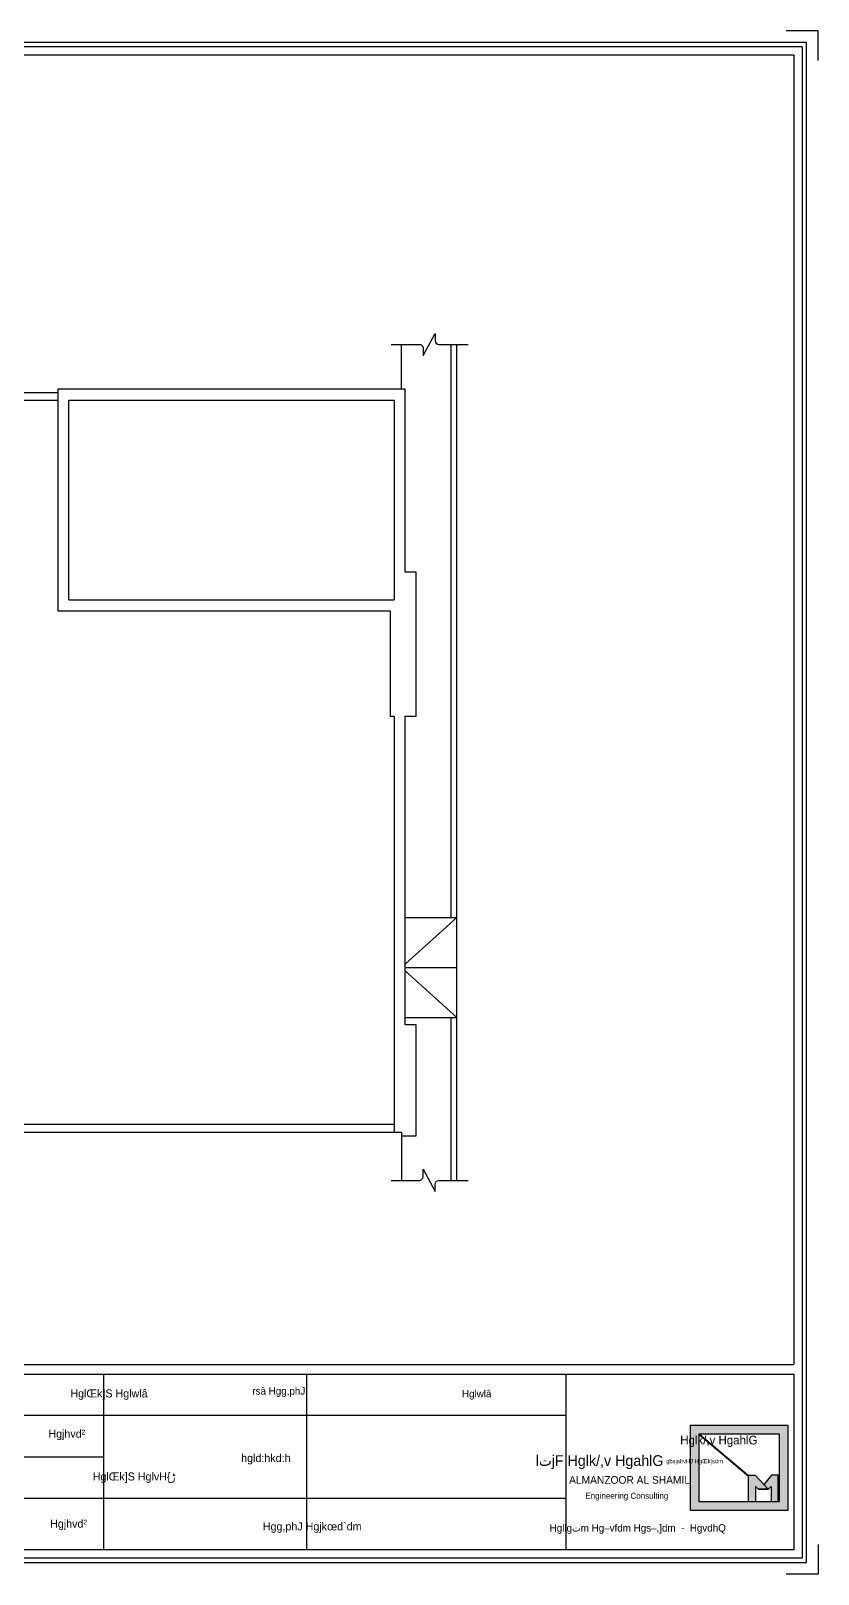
# Model space of a CAD drawing. Header units: metres. Extents: x -658 to -58, y -713 to -118.
# Drawn here: x -200.03 to -178.73, y -221.91 to -180.16 of the extents above; entities that cross this region are included whole.
import ezdxf

# ---------------------------------------------------------------- set-up
doc = ezdxf.new("R2010")
doc.units = ezdxf.units.M
doc.header["$LTSCALE"] = 100
doc.layers.add('Fram', color=7, linetype='Continuous', lineweight=25)
doc.layers.add('plan', color=8, linetype='Continuous')
doc.styles.add('30X40', font='framd.ttf')
doc.styles.add('arbic', font='sosa.shx')

# ---------------------------------------------------------------- blocks, each defined once
blk = doc.blocks.new('A$Cb06f5615')
at = {"layer": 'plan'}
for p, q in [((-1.803, 21.409), (-1.803, 22.619)), ((-0.453, 7.109), (-0.453, 22.619)), ((-0.303, 0), (-0.303, 22.619)), ((-11.103, 21.309), (-41.803, 21.309)), ((-28.704, 21.109), (-11.103, 21.109)), ((-10.803, 21.109), (-2.003, 21.109)), ((-10.803, 15.709), (-10.803, 21.109)), ((-2.003, 21.109), (-2.003, 15.709)), ((-10.803, 15.709), (-2.003, 15.709)), ((-2.003, 12.559), (-2.003, 1.309)), ((-1.703, 7.109), (-0.303, 7.109)), ((-1.703, 5.759), (-0.303, 5.759)), ((-1.703, 4.409), (-0.303, 4.409)), ((-0.453, 0), (-0.453, 4.409)), ((-41.803, 1.309), (-1.803, 1.309)), ((-2.003, 1.509), (-30.004, 1.509)), ((-1.803, 1.309), (-1.803, 0))]:
    blk.add_line(p, q, dxfattribs=at)
for points in [[(-2.082, 22.619), (-1.317, 22.619, -0.414214), (-1.217, 22.519), (-1.217, 22.315), (-0.889, 22.915), (-0.889, 22.719, 0.414214), (-0.789, 22.619), (0, 22.619)], [(-2.082, 0), (-1.317, 0, 0.414214), (-1.217, 0.1), (-1.217, 0.304), (-0.889, -0.296), (-0.889, -0.1, -0.414214), (-0.789, 0), (0, 0)]]:
    blk.add_lwpolyline(points, format="xyb", dxfattribs=at)
for points in [[(-1.803, 1.209), (-1.403, 1.209), (-1.403, 4.209), (-1.703, 4.209), (-1.703, 12.559), (-1.403, 12.559), (-1.403, 16.459), (-1.703, 16.459), (-1.703, 21.409), (-11.103, 21.409), (-11.103, 15.409), (-2.103, 15.409), (-2.103, 12.559), (-2.003, 12.559)], [(-0.303, 7.109), (-1.703, 5.849)], [(-1.703, 5.669), (-0.303, 4.409)]]:
    blk.add_lwpolyline(points, dxfattribs=at)
blk = doc.blocks.new('Fram')
at = {"ltscale": 0.2}
h = blk.add_hatch(color=154, dxfattribs=at)
h.dxf.hatch_style = 1
h.paths.add_polyline_path([(-2.401, 2.789), (-2.401, 1.197), (-0.562, 1.197), (-0.562, 2.789)])
h.paths.add_polyline_path([(-0.727, 2.623), (-0.727, 1.362), (-2.236, 1.362), (-2.236, 2.623)], flags=16)
h = blk.add_hatch(color=154, dxfattribs=at)
h.dxf.hatch_style = 1
h.paths.add_polyline_path([(-2.222, 2.623), (-2.236, 2.623), (-1.306, 1.839), (-1.306, 1.852)])
at = {"ltscale": 0.2, "true_color": 0xffffff}
h = blk.add_hatch(color=7, dxfattribs=at)
h.dxf.hatch_style = 1
h.paths.add_polyline_path([(-1.172, 1.643), (-1.117, 1.596), (-0.937, 1.596), (-1.181, 1.853), (-1.306, 1.853), (-1.306, 1.362), (-1.172, 1.362)])
at = {"ltscale": 0.2}
h = blk.add_hatch(color=154, dxfattribs=at)
h.dxf.hatch_style = 1
h.paths.add_polyline_path([(-0.882, 1.643), (-0.882, 1.362), (-0.747, 1.362), (-0.747, 1.853), (-0.873, 1.853), (-1.018, 1.682), (-0.937, 1.596)])
for p, q in [((-0.218, 28.71), (-40.691, 28.71)), ((0, 28.928), (-0.601, 28.928)), ((-0.218, 0.218), (-0.218, 28.71)), ((0, 28.375), (0, 28.928)), ((-0.302, 28.626), (-40.606, 28.626)), ((-0.458, 28.47), (-40.451, 28.47)), ((-0.458, 28.47), (-0.458, 3.931)), ((-0.302, 28.626), (-0.302, 0.302)), ((-40.451, 3.931), (-0.458, 3.931)), ((-40.451, 3.749), (-0.458, 3.749)), ((-13.399, 3.749), (-13.399, 0.458)), ((-9.593, 3.749), (-9.593, 0.458)), ((-4.73, 3.749), (-4.73, 0.458)), ((-0.458, 3.749), (-0.458, 0.458)), ((-4.73, 2.972), (-40.343, 2.972)), ((-13.399, 2.194), (-19.617, 2.194)), ((-4.73, 1.417), (-19.617, 1.417)), ((-0.302, 0.302), (-40.606, 0.302)), ((-0.458, 0.458), (-40.451, 0.458)), ((0, 0.553), (0, 0)), ((-40.691, 0.218), (-0.218, 0.218)), ((0, 0), (-0.601, 0))]:
    blk.add_line(p, q)
at = {"color": 154, "ltscale": 0.2}
for p, q in [((-2.236, 2.623), (-1.306, 1.839)), ((-2.222, 2.623), (-1.306, 1.852))]:
    blk.add_line(p, q, dxfattribs=at)
for points in [[(-0.562, 2.789), (-2.401, 2.789), (-2.401, 1.197), (-0.562, 1.197)], [(-0.727, 2.623), (-2.236, 2.623), (-2.236, 1.362), (-0.727, 1.362)]]:
    blk.add_lwpolyline(points, close=True, dxfattribs=at)
at = {"ltscale": 0.2}
blk.add_lwpolyline([(-1.306, 1.362), (-1.306, 1.853), (-1.181, 1.853), (-0.937, 1.596), (-1.117, 1.596), (-1.172, 1.643), (-1.172, 1.362)], dxfattribs=at)
at = {"color": 154, "ltscale": 0.2}
for points in [[(-0.747, 1.362), (-0.747, 1.853), (-0.873, 1.853), (-1.018, 1.682)], [(-1.117, 1.596), (-0.937, 1.596), (-0.882, 1.643), (-0.882, 1.362)]]:
    blk.add_lwpolyline(points, dxfattribs=at)
at = {"style": 'arbic'}
for s, height, p in [('HglŒk]S Hglwlâ', 0.15, (-14.021, 3.313)), ('rsâ Hgg,phJ', 0.13762, (-10.609, 3.364)), ('Hglwlâ', 0.1376, (-6.678, 3.313)), ('Hgjhvd²', 0.15, (-14.433, 2.557)), ('hgld:hkd:h', 0.15, (-10.818, 2.102)), ('lتjF Hglk/,v HgahlG', 0.2, (-5.293, 2.029)), (' HglŒk]S HglvH{ڑ', 0.15, (-13.658, 1.756)), ('Hgjhvd²', 0.15, (-14.4, 0.871)), ('Hgg,phJ Hgjkœd`dm', 0.15, (-10.412, 0.82)), ('Hgllgتm Hg–vfdm Hgs–,]dm  -  HgvdhQ', 0.13762, (-5.034, 0.798))]:
    blk.add_text(s, height=height, dxfattribs=at).set_placement(p)
at = {"color": 9, "ltscale": 0.2, "style": 'arbic'}
for s, height, p in [('Hglk/,v HgahlG', 0.16104, (-2.586, 2.432)), ('gbsjahvHJ HgŒk]sdm', 0.07777, (-2.848, 2.079))]:
    blk.add_text(s, height=height, dxfattribs=at).set_placement(p)
at = {"color": 9, "ltscale": 0.2, "width": 83.41773, "attachment_point": 1, "style": '30X40'}
for s, insert, char_height in [('ALMANZOOR AL SHAMIL', (-4.669, 1.838), 0.14321), ('Engineering Consulting', (-4.364, 1.526), 0.11244)]:
    blk.add_mtext(s, dxfattribs=dict(at, insert=insert, char_height=char_height))

msp = doc.modelspace()

# ---------------------------------------------------------------- block references
at = {"layer": 'Fram', "linetype": 'Continuous', "xscale": 1.443331752045014, "yscale": 1.443331752045014, "zscale": 1.443331752045014}
msp.add_blockref('Fram', (-178.727, -221.909), dxfattribs=at)
at = {"layer": 'plan'}
msp.add_blockref('A$Cb06f5615', (-188.202, -211.256), dxfattribs=at)

doc.saveas('drawing.dxf')
